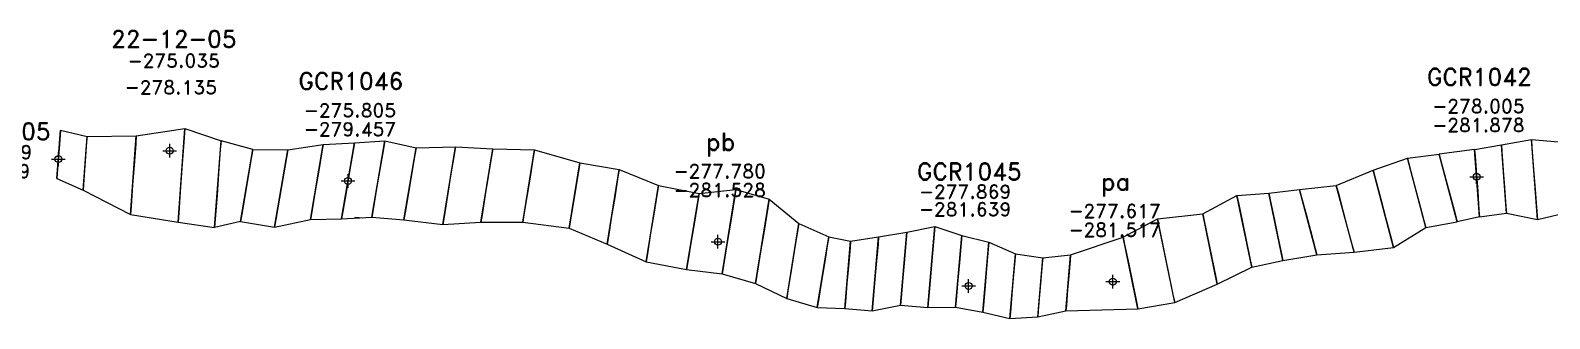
# Model space of a CAD drawing. Extents: x 9357 to 21428, y 9501 to 100038.
# Drawn here: x 11485.2 to 11595.4, y 9758.7 to 9779.6 of the extents above; entities that cross this region are included whole.
import ezdxf
from ezdxf.enums import TextEntityAlignment as Align

# ---------------------------------------------------------------- set-up
doc = ezdxf.new("R2010")
doc.units = 0
doc.header["$LTSCALE"] = 1.25
doc.header["$MEASUREMENT"] = 0
doc.header["$PDMODE"] = 34
doc.header["$PDSIZE"] = 0.5
doc.layers.get('0').update_dxf_attribs({"linetype": 'CONTINUOUS'})
for name, color, linetype in [('F-320-6860-W-SCR', 241, 'CONTINUOUS'), ('F-320-6860-W-SCR-FIC', 241, 'CONTINUOUS'), ('F-320-6860-W-SCR-SEC', 241, 'CONTINUOUS')]:
    doc.layers.add(name, color=color, linetype=linetype)
doc.styles.add('ROMAND', font='romand.shx')
doc.styles.add('ROMANS', font='romans')

# ---------------------------------------------------------------- blocks, each defined once
blk = doc.blocks.new('F2')
blk.add_point((0, 0))
at = {"style": 'ROMAND'}
for tag, height, p in [('NOMBRE', 1.25, (0.2, 6.62)), ('CIELO', 1, (0.14, 4.62)), ('PISO', 1, (0.14, 3.25))]:
    blk.add_attdef(tag, text='', height=height, dxfattribs=at).set_placement(p, align=Align.CENTER)
at = {"style": 'ROMANS', "flags": 1}
for tag, p in [('MINA', (-0.07, -3.26)), ('LOCALIZACION', (-0.07, -4.93)), ('ESTRUCTURA', (-0.07, -6.62)), ('NIVEL', (-0.07, -8.29)), ('OBRA', (-0.07, -10.12)), ('FECHA', (-0.07, -11.79)), ('ATRAS', (-0.07, -13.48)), ('TOPOGRAFO', (2.67, -15.3))]:
    blk.add_attdef(tag, text='', height=1.25, dxfattribs=at).set_placement(p, align=Align.CENTER)

msp = doc.modelspace()

# ---------------------------------------------------------------- linework, layer by layer
at = {"layer": 'F-320-6860-W-SCR'}
for points in [[(11487.38, 9772.37, -277.92), (11489.31, 9771.93, -278.05), (11492.88, 9771.96, -278.29), (11496.41, 9772.5, -278.53), (11499.03, 9771.6, -278.71)], [(11487.38, 9772.37, -274.42), (11489.31, 9771.93, -274.15), (11492.88, 9771.96, -274.59), (11496.41, 9772.5, -275.03), (11499.03, 9771.6, -274.61)], [(11589.97, 9770.99, -281.88), (11591.92, 9771.33, -281.92), (11594.1, 9771.7, -281.92), (11596.62, 9771.48, -281.91), (11599.37, 9772.38, -281.9)], [(11589.97, 9770.99, -278.01), (11591.92, 9771.33, -277.92), (11594.1, 9771.7, -277.52), (11596.62, 9771.48, -277.61), (11599.37, 9772.38, -277.9)], [(11501.34, 9770.99, -274.57), (11499.03, 9771.6, -274.61)], [(11501.34, 9770.99, -278.87), (11499.03, 9771.6, -278.71)], [(11501.34, 9770.99, -278.87), (11503.87, 9770.96, -278.96), (11506.44, 9771.34, -279.36), (11508.71, 9771.46, -279.46), (11510.91, 9771.6, -279.93), (11513.18, 9771.11, -280.12)], [(11501.34, 9770.99, -274.57), (11503.87, 9770.96, -274.96), (11506.44, 9771.34, -275.56), (11508.71, 9771.46, -275.81), (11510.91, 9771.6, -275.23), (11513.18, 9771.11, -276.22)], [(11513.18, 9771.11, -276.22), (11513.18, 9771.11, -276.22), (11516.03, 9771.17, -277.2), (11518.74, 9771.03, -277.1), (11521.77, 9770.95, -277.2), (11525.06, 9770.01, -277.63), (11527.92, 9769.54, -277.83), (11530.76, 9768.37, -277.74), (11533.71, 9767.79, -277.65), (11536.38, 9768.07, -277.64), (11538.8, 9767.37, -278.34), (11540.95, 9765.61, -277.92), (11543.12, 9764.65, -277.61)], [(11513.18, 9771.11, -280.12), (11513.18, 9771.11, -280.12), (11516.03, 9771.17, -280.4), (11518.74, 9771.03, -280.7), (11521.77, 9770.95, -280.8), (11525.06, 9770.01, -280.93), (11527.92, 9769.54, -281.13), (11530.76, 9768.37, -281.34), (11533.71, 9767.79, -281.55), (11536.38, 9768.07, -281.64), (11538.8, 9767.37, -281.74), (11540.95, 9765.61, -281.82), (11543.12, 9764.65, -281.81)], [(11589.97, 9770.99, -281.88), (11587.4, 9770.65, -281.92)], [(11589.97, 9770.99, -278.01), (11587.4, 9770.65, -277.92)], [(11575.05, 9767.82, -281.75), (11575.05, 9767.82, -281.75), (11577.28, 9768.07, -281.86), (11579.94, 9768.36, -281.93), (11582.61, 9769.49, -281.99), (11585.1, 9770.35, -281.95), (11587.4, 9770.65, -281.92)], [(11575.05, 9767.82, -277.35), (11575.05, 9767.82, -277.35), (11577.28, 9768.07, -277.46), (11579.94, 9768.36, -277.83), (11582.61, 9769.49, -277.39), (11585.1, 9770.35, -277.65), (11587.4, 9770.65, -277.92)], [(11487.12, 9768.88, -277.92), (11489.02, 9768.04, -278.05), (11492.46, 9766.27, -278.29), (11495.91, 9765.71, -278.53), (11498.56, 9765.32, -278.71)], [(11487.12, 9768.88, -274.42), (11489.02, 9768.04, -274.15), (11492.46, 9766.27, -274.59), (11495.91, 9765.71, -275.03), (11498.56, 9765.32, -274.61)], [(11560.67, 9763.35, -278.19), (11564.48, 9764.61, -278.02), (11566.96, 9765.94, -278), (11570.25, 9766.31, -277.58), (11572.73, 9767.64, -277.76), (11575.05, 9767.82, -277.35)], [(11560.67, 9763.35, -281.89), (11564.48, 9764.61, -281.62), (11566.96, 9765.94, -281.6), (11570.25, 9766.31, -281.58), (11572.73, 9767.64, -281.76), (11575.05, 9767.82, -281.75)], [(11590.33, 9766.1, -281.88), (11592.29, 9766.35, -281.92), (11594.53, 9765.91, -281.92), (11596.99, 9766.49, -281.91), (11599.76, 9767, -281.9)], [(11590.33, 9766.1, -278.01), (11592.29, 9766.35, -277.92), (11594.53, 9765.91, -277.52), (11596.99, 9766.49, -277.61), (11599.76, 9767, -277.9)], [(11500.45, 9765.76, -274.57), (11498.56, 9765.32, -274.61)], [(11500.45, 9765.76, -278.87), (11498.56, 9765.32, -278.71)], [(11500.45, 9765.76, -278.87), (11502.92, 9765.34, -278.96), (11505.53, 9765.91, -279.36), (11507.78, 9765.94, -279.46), (11509.97, 9766.07, -279.93), (11512.29, 9765.89, -280.12)], [(11500.45, 9765.76, -274.57), (11502.92, 9765.34, -274.96), (11505.53, 9765.91, -275.56), (11507.78, 9765.94, -275.81), (11509.97, 9766.07, -275.23), (11512.29, 9765.89, -276.22)], [(11508.75, 9766.07, -279.77), (11509.32, 9766.03, -279.83)], [(11512.29, 9765.89, -280.12), (11512.29, 9765.89, -280.12), (11515.12, 9765.54, -280.4), (11517.88, 9765.7, -280.7), (11520.92, 9765.71, -280.8), (11524.29, 9765.27, -280.93), (11527.04, 9764.11, -281.13), (11529.87, 9762.84, -281.34), (11532.81, 9762.27, -281.55), (11535.39, 9761.95, -281.64), (11537.81, 9761.25, -281.74), (11540.07, 9760.18, -281.82), (11542.29, 9759.51, -281.81)], [(11543.12, 9764.65, -277.61), (11543.12, 9764.65, -277.61), (11543.12, 9764.65, -277.61), (11544.71, 9764.32, -278.17), (11546.74, 9764.65, -277.44), (11548.78, 9764.98, -277.8), (11550.82, 9765.4, -277.37), (11552.77, 9764.74, -277.73), (11554.73, 9764.26, -277.8), (11556.67, 9763.4, -278.06), (11558.65, 9763.13, -277.93), (11560.67, 9763.35, -278.19)], [(11543.12, 9764.65, -281.81), (11543.12, 9764.65, -281.81), (11543.12, 9764.65, -281.81), (11544.71, 9764.32, -281.47), (11546.74, 9764.65, -281.54), (11548.78, 9764.98, -281.5), (11550.82, 9765.4, -281.57), (11552.77, 9764.74, -281.53), (11554.73, 9764.26, -281.8), (11556.67, 9763.4, -281.76), (11558.65, 9763.13, -281.83), (11560.67, 9763.35, -281.89)], [(11576.06, 9762.92, -281.75), (11576.06, 9762.92, -281.75), (11578.54, 9763.33, -281.86), (11581.23, 9763.53, -281.93), (11584.1, 9763.88, -281.99), (11586.44, 9765.33, -281.95), (11588.71, 9765.73, -281.92)], [(11576.06, 9762.92, -277.35), (11576.06, 9762.92, -277.35), (11578.54, 9763.33, -277.46), (11581.23, 9763.53, -277.83), (11584.1, 9763.88, -277.39), (11586.44, 9765.33, -277.65), (11588.71, 9765.73, -277.92)], [(11590.33, 9766.1, -281.88), (11588.71, 9765.73, -281.92)], [(11590.33, 9766.1, -278.01), (11588.71, 9765.73, -277.92)], [(11560.32, 9759.27, -278.19), (11565.55, 9759.42, -278.02), (11568.22, 9759.87, -278), (11571.31, 9761.22, -277.58), (11573.81, 9762.45, -277.76), (11576.06, 9762.92, -277.35)], [(11560.32, 9759.27, -281.89), (11565.55, 9759.42, -281.62), (11568.22, 9759.87, -281.6), (11571.31, 9761.22, -281.58), (11573.81, 9762.45, -281.76), (11576.06, 9762.92, -281.75)], [(11542.29, 9759.51, -277.61), (11542.29, 9759.51, -277.61), (11542.29, 9759.51, -277.61), (11544.29, 9759.44, -278.17), (11546.28, 9759.27, -277.44), (11548.32, 9759.7, -277.8), (11550.31, 9759.53, -277.37), (11552.32, 9759.55, -277.73), (11554.3, 9759.18, -277.8), (11556.26, 9758.71, -278.06), (11558.28, 9758.84, -277.93), (11560.32, 9759.27, -278.19)], [(11542.29, 9759.51, -281.81), (11542.29, 9759.51, -281.81), (11542.29, 9759.51, -281.81), (11544.29, 9759.44, -281.47), (11546.28, 9759.27, -281.54), (11548.32, 9759.7, -281.5), (11550.31, 9759.53, -281.57), (11552.32, 9759.55, -281.53), (11554.3, 9759.18, -281.8), (11556.26, 9758.71, -281.76), (11558.28, 9758.84, -281.83), (11560.32, 9759.27, -281.89)]]:
    msp.add_polyline3d(points, dxfattribs=at)
at = {"layer": 'F-320-6860-W-SCR', "color": 241}
for points in [[(11508.75, 9766.07, -275.27), (11509.32, 9766.03, -275.47)], [(11512.29, 9765.89, -276.22), (11512.29, 9765.89, -276.22), (11515.12, 9765.54, -277.2), (11517.88, 9765.7, -277.1), (11520.92, 9765.71, -277.2), (11524.29, 9765.27, -277.63), (11527.04, 9764.11, -277.83), (11529.87, 9762.84, -277.74), (11532.81, 9762.27, -277.65), (11535.39, 9761.95, -277.64), (11537.81, 9761.25, -278.34), (11540.07, 9760.18, -277.92), (11542.29, 9759.51, -277.61)]]:
    msp.add_polyline3d(points, dxfattribs=at)
at = {"layer": 'F-320-6860-W-SCR-SEC'}
for points in [[(11487.12, 9768.88, -277.92), (11487.38, 9772.37, -277.92), (11487.38, 9772.37, -275.89), (11487.36, 9772.02, -274.86), (11487.28, 9771.06, -274.42), (11487.22, 9770.19, -274.42), (11487.15, 9769.23, -274.86), (11487.12, 9768.88, -275.89), (11487.12, 9768.88, -277.92)], [(11492.46, 9766.27, -278.29), (11492.88, 9771.96, -278.29), (11492.88, 9771.96, -276.15), (11492.84, 9771.39, -275.06), (11492.72, 9769.83, -274.59), (11492.62, 9768.41, -274.59), (11492.5, 9766.84, -275.06), (11492.46, 9766.27, -276.15), (11492.46, 9766.27, -278.29)], [(11495.91, 9765.71, -278.53), (11496.41, 9772.5, -278.53), (11496.41, 9772.5, -276.5), (11496.36, 9771.82, -275.47), (11496.22, 9769.95, -275.03), (11496.1, 9768.26, -275.03), (11495.96, 9766.39, -275.47), (11495.91, 9765.71, -276.5), (11495.91, 9765.71, -278.53)], [(11489.02, 9768.04, -278.05), (11489.31, 9771.93, -278.05), (11489.31, 9771.93, -275.79), (11489.28, 9771.54, -274.64), (11489.2, 9770.47, -274.15), (11489.13, 9769.49, -274.15), (11489.05, 9768.43, -274.64), (11489.02, 9768.04, -275.79), (11489.02, 9768.04, -278.05)], [(11498.56, 9765.32, -278.71), (11499.03, 9771.6, -278.71), (11499.03, 9771.6, -276.33), (11498.98, 9770.97, -275.12), (11498.85, 9769.24, -274.61), (11498.74, 9767.67, -274.61), (11498.61, 9765.94, -275.12), (11498.56, 9765.32, -276.33), (11498.56, 9765.32, -278.71)], [(11500.45, 9765.76, -278.87), (11501.34, 9770.99, -278.87), (11501.34, 9770.99, -276.37), (11501.25, 9770.46, -275.11), (11501.01, 9769.03, -274.57), (11500.78, 9767.72, -274.57), (11500.54, 9766.28, -275.11), (11500.45, 9765.76, -276.37), (11500.45, 9765.76, -278.87)], [(11502.92, 9765.34, -278.96), (11503.87, 9770.96, -278.96), (11503.87, 9770.96, -276.64), (11503.77, 9770.4, -275.47), (11503.51, 9768.86, -274.96), (11503.27, 9767.45, -274.96), (11503.01, 9765.9, -275.47), (11502.92, 9765.34, -276.64), (11502.92, 9765.34, -278.96)], [(11505.53, 9765.91, -279.36), (11506.44, 9771.34, -279.36), (11506.44, 9771.34, -277.16), (11506.35, 9770.8, -276.04), (11506.1, 9769.3, -275.56), (11505.87, 9767.95, -275.56), (11505.62, 9766.46, -276.04), (11505.53, 9765.91, -277.16), (11505.53, 9765.91, -279.36)], [(11507.78, 9765.94, -279.46), (11508.71, 9771.46, -279.46), (11508.71, 9771.46, -277.34), (11508.62, 9770.91, -276.27), (11508.36, 9769.39, -275.81), (11508.13, 9768.01, -275.81), (11507.87, 9766.49, -276.27), (11507.78, 9765.94, -277.34), (11507.78, 9765.94, -279.46)], [(11509.97, 9766.07, -279.93), (11510.91, 9771.6, -279.93), (11510.91, 9771.6, -277.21), (11510.81, 9771.04, -275.82), (11510.56, 9769.53, -275.23), (11510.32, 9768.15, -275.23), (11510.07, 9766.63, -275.82), (11509.97, 9766.07, -277.21), (11509.97, 9766.07, -279.93)], [(11512.29, 9765.89, -280.12), (11513.18, 9771.11, -280.12), (11513.18, 9771.11, -277.86), (11513.09, 9770.59, -276.71), (11512.84, 9769.15, -276.22), (11512.62, 9767.84, -276.22), (11512.38, 9766.41, -276.71), (11512.29, 9765.89, -277.86), (11512.29, 9765.89, -280.12)], [(11515.12, 9765.54, -280.4), (11516.03, 9771.17, -280.4), (11516.03, 9771.17, -278.54), (11515.94, 9770.6, -277.6), (11515.69, 9769.06, -277.2), (11515.46, 9767.65, -277.2), (11515.21, 9766.1, -277.6), (11515.12, 9765.54, -278.54), (11515.12, 9765.54, -280.4)], [(11517.88, 9765.7, -280.7), (11518.74, 9771.03, -280.7), (11518.74, 9771.03, -278.61), (11518.66, 9770.5, -277.55), (11518.42, 9769.03, -277.1), (11518.2, 9767.7, -277.1), (11517.97, 9766.23, -277.55), (11517.88, 9765.7, -278.61), (11517.88, 9765.7, -280.7)], [(11520.92, 9765.71, -280.8), (11521.77, 9770.95, -280.8), (11521.77, 9770.95, -278.72), (11521.68, 9770.42, -277.66), (11521.45, 9768.98, -277.2), (11521.24, 9767.68, -277.2), (11521, 9766.24, -277.66), (11520.92, 9765.71, -278.72), (11520.92, 9765.71, -280.8)], [(11590.33, 9766.1, -281.88), (11589.97, 9770.99, -281.88), (11589.97, 9770.99, -279.63), (11590.01, 9770.5, -278.49), (11590.11, 9769.16, -278.01), (11590.2, 9767.94, -278.01), (11590.29, 9766.59, -278.49), (11590.33, 9766.1, -279.63), (11590.33, 9766.1, -281.88)], [(11592.29, 9766.35, -281.92), (11591.92, 9771.33, -281.92), (11591.92, 9771.33, -279.6), (11591.96, 9770.84, -278.43), (11592.06, 9769.46, -277.92), (11592.15, 9768.22, -277.92), (11592.25, 9766.85, -278.43), (11592.29, 9766.35, -279.6), (11592.29, 9766.35, -281.92)], [(11594.53, 9765.91, -281.92), (11594.1, 9771.7, -281.92), (11594.1, 9771.7, -279.36), (11594.14, 9771.12, -278.07), (11594.26, 9769.53, -277.52), (11594.37, 9768.08, -277.52), (11594.48, 9766.49, -278.07), (11594.53, 9765.91, -279.36), (11594.53, 9765.91, -281.92)], [(11524.29, 9765.27, -280.93), (11525.06, 9770.01, -280.93), (11525.06, 9770.01, -279.01), (11524.98, 9769.53, -278.04), (11524.77, 9768.23, -277.63), (11524.58, 9767.05, -277.63), (11524.37, 9765.74, -278.04), (11524.29, 9765.27, -279.01), (11524.29, 9765.27, -280.93)], [(11586.44, 9765.33, -281.95), (11585.1, 9770.35, -281.95), (11585.1, 9770.35, -279.46), (11585.24, 9769.85, -278.19), (11585.6, 9768.47, -277.65), (11585.94, 9767.21, -277.65), (11586.3, 9765.83, -278.19), (11586.44, 9765.33, -279.46), (11586.44, 9765.33, -281.95)], [(11588.71, 9765.73, -281.92), (11587.4, 9770.65, -281.92), (11587.4, 9770.65, -279.6), (11587.53, 9770.16, -278.42), (11587.89, 9768.81, -277.92), (11588.22, 9767.57, -277.92), (11588.58, 9766.22, -278.42), (11588.71, 9765.73, -279.6), (11588.71, 9765.73, -281.92)], [(11527.04, 9764.11, -281.13), (11527.92, 9769.54, -281.13), (11527.92, 9769.54, -279.22), (11527.83, 9769, -278.25), (11527.59, 9767.51, -277.83), (11527.37, 9766.15, -277.83), (11527.13, 9764.66, -278.25), (11527.04, 9764.11, -279.22), (11527.04, 9764.11, -281.13)], [(11584.1, 9763.88, -281.99), (11582.61, 9769.49, -281.99), (11582.61, 9769.49, -279.32), (11582.76, 9768.92, -277.97), (11583.17, 9767.38, -277.39), (11583.54, 9765.98, -277.39), (11583.95, 9764.44, -277.97), (11584.1, 9763.88, -279.32), (11584.1, 9763.88, -281.99)], [(11529.87, 9762.84, -281.34), (11530.76, 9768.37, -281.34), (11530.76, 9768.37, -279.25), (11530.67, 9767.82, -278.2), (11530.43, 9766.3, -277.74), (11530.2, 9764.92, -277.74), (11529.96, 9763.4, -278.2), (11529.87, 9762.84, -279.25), (11529.87, 9762.84, -281.34)], [(11532.81, 9762.27, -281.55), (11533.71, 9767.79, -281.55), (11533.71, 9767.79, -279.29), (11533.62, 9767.24, -278.14), (11533.37, 9765.72, -277.65), (11533.15, 9764.34, -277.65), (11532.9, 9762.82, -278.14), (11532.81, 9762.27, -279.29), (11532.81, 9762.27, -281.55)], [(11535.39, 9761.95, -281.64), (11536.38, 9768.07, -281.64), (11536.38, 9768.07, -279.32), (11536.29, 9767.46, -278.15), (11536.01, 9765.77, -277.64), (11535.76, 9764.24, -277.64), (11535.49, 9762.56, -278.15), (11535.39, 9761.95, -279.32), (11535.39, 9761.95, -281.64)], [(11573.81, 9762.45, -281.76), (11572.73, 9767.64, -281.76), (11572.73, 9767.64, -279.44), (11572.84, 9767.12, -278.26), (11573.14, 9765.7, -277.76), (11573.4, 9764.4, -277.76), (11573.7, 9762.97, -278.26), (11573.81, 9762.45, -279.44), (11573.81, 9762.45, -281.76)], [(11576.06, 9762.92, -281.75), (11575.05, 9767.82, -281.75), (11575.05, 9767.82, -279.19), (11575.15, 9767.33, -277.9), (11575.43, 9765.98, -277.35), (11575.68, 9764.76, -277.35), (11575.96, 9763.41, -277.9), (11576.06, 9762.92, -279.19), (11576.06, 9762.92, -281.75)], [(11578.54, 9763.33, -281.86), (11577.28, 9768.07, -281.86), (11577.28, 9768.07, -279.31), (11577.4, 9767.59, -278.02), (11577.75, 9766.29, -277.46), (11578.06, 9765.11, -277.46), (11578.41, 9763.81, -278.02), (11578.54, 9763.33, -279.31), (11578.54, 9763.33, -281.86)], [(11581.23, 9763.53, -281.93), (11579.94, 9768.36, -281.93), (11579.94, 9768.36, -279.55), (11580.07, 9767.88, -278.34), (11580.42, 9766.55, -277.83), (11580.74, 9765.34, -277.83), (11581.1, 9764.01, -278.34), (11581.23, 9763.53, -279.55), (11581.23, 9763.53, -281.93)], [(11537.81, 9761.25, -281.74), (11538.8, 9767.37, -281.74), (11538.8, 9767.37, -279.76), (11538.7, 9766.76, -278.76), (11538.43, 9765.08, -278.34), (11538.18, 9763.55, -278.34), (11537.91, 9761.86, -278.76), (11537.81, 9761.25, -279.76), (11537.81, 9761.25, -281.74)], [(11540.07, 9760.18, -281.82), (11540.95, 9765.61, -281.82), (11540.95, 9765.61, -279.56), (11540.86, 9765.06, -278.41), (11540.62, 9763.57, -277.92), (11540.4, 9762.21, -277.92), (11540.15, 9760.72, -278.41), (11540.07, 9760.18, -279.56), (11540.07, 9760.18, -281.82)], [(11550.31, 9759.53, -281.57), (11550.82, 9765.4, -281.57), (11550.82, 9765.4, -279.13), (11550.77, 9764.82, -277.9), (11550.63, 9763.2, -277.37), (11550.5, 9761.73, -277.37), (11550.36, 9760.11, -277.9), (11550.31, 9759.53, -279.13), (11550.31, 9759.53, -281.57)], [(11568.22, 9759.87, -281.6), (11566.96, 9765.94, -281.6), (11566.96, 9765.94, -279.51), (11567.08, 9765.33, -278.45), (11567.43, 9763.66, -278), (11567.74, 9762.14, -278), (11568.09, 9760.47, -278.45), (11568.22, 9759.87, -279.51), (11568.22, 9759.87, -281.6)], [(11571.31, 9761.22, -281.58), (11570.25, 9766.31, -281.58), (11570.25, 9766.31, -279.26), (11570.36, 9765.8, -278.08), (11570.65, 9764.4, -277.58), (11570.91, 9763.13, -277.58), (11571.2, 9761.73, -278.08), (11571.31, 9761.22, -279.26), (11571.31, 9761.22, -281.58)], [(11542.29, 9759.51, -281.81), (11543.12, 9764.65, -281.81), (11543.12, 9764.65, -279.37), (11543.04, 9764.13, -278.14), (11542.81, 9762.72, -277.61), (11542.6, 9761.44, -277.61), (11542.37, 9760.03, -278.14), (11542.29, 9759.51, -279.37), (11542.29, 9759.51, -281.81)], [(11544.29, 9759.44, -281.47), (11544.71, 9764.32, -281.47), (11544.71, 9764.32, -279.56), (11544.67, 9763.84, -278.59), (11544.55, 9762.49, -278.17), (11544.44, 9761.27, -278.17), (11544.33, 9759.93, -278.59), (11544.29, 9759.44, -279.56), (11544.29, 9759.44, -281.47)], [(11546.28, 9759.27, -281.54), (11546.74, 9764.65, -281.54), (11546.74, 9764.65, -279.16), (11546.7, 9764.11, -277.95), (11546.57, 9762.63, -277.44), (11546.45, 9761.29, -277.44), (11546.32, 9759.81, -277.95), (11546.28, 9759.27, -279.16), (11546.28, 9759.27, -281.54)], [(11548.32, 9759.7, -281.5), (11548.78, 9764.98, -281.5), (11548.78, 9764.98, -279.35), (11548.73, 9764.45, -278.27), (11548.61, 9763, -277.8), (11548.49, 9761.68, -277.8), (11548.37, 9760.23, -278.27), (11548.32, 9759.7, -279.35), (11548.32, 9759.7, -281.5)], [(11552.32, 9759.55, -281.53), (11552.77, 9764.74, -281.53), (11552.77, 9764.74, -279.33), (11552.72, 9764.22, -278.21), (11552.6, 9762.79, -277.73), (11552.49, 9761.5, -277.73), (11552.37, 9760.07, -278.21), (11552.32, 9759.55, -279.33), (11552.32, 9759.55, -281.53)], [(11554.3, 9759.18, -281.8), (11554.73, 9764.26, -281.8), (11554.73, 9764.26, -279.48), (11554.69, 9763.76, -278.3), (11554.57, 9762.36, -277.8), (11554.46, 9761.09, -277.8), (11554.34, 9759.69, -278.3), (11554.3, 9759.18, -279.48), (11554.3, 9759.18, -281.8)], [(11565.55, 9759.42, -281.62), (11564.48, 9764.61, -281.62), (11564.48, 9764.61, -279.53), (11564.58, 9764.09, -278.47), (11564.88, 9762.66, -278.02), (11565.15, 9761.36, -278.02), (11565.44, 9759.93, -278.47), (11565.55, 9759.42, -279.53), (11565.55, 9759.42, -281.62)], [(11556.26, 9758.71, -281.76), (11556.67, 9763.4, -281.76), (11556.67, 9763.4, -279.61), (11556.62, 9762.93, -278.53), (11556.51, 9761.64, -278.06), (11556.41, 9760.47, -278.06), (11556.3, 9759.18, -278.53), (11556.26, 9758.71, -279.61), (11556.26, 9758.71, -281.76)], [(11558.28, 9758.84, -281.83), (11558.65, 9763.13, -281.83), (11558.65, 9763.13, -279.56), (11558.61, 9762.7, -278.42), (11558.51, 9761.52, -277.93), (11558.42, 9760.45, -277.93), (11558.32, 9759.27, -278.42), (11558.28, 9758.84, -279.56), (11558.28, 9758.84, -281.83)], [(11560.32, 9759.27, -281.89), (11560.67, 9763.35, -281.89), (11560.67, 9763.35, -279.74), (11560.64, 9762.94, -278.66), (11560.54, 9761.82, -278.19), (11560.45, 9760.8, -278.19), (11560.36, 9759.68, -278.66), (11560.32, 9759.27, -279.74), (11560.32, 9759.27, -281.89)]]:
    msp.add_polyline3d(points, dxfattribs=at)

# ---------------------------------------------------------------- block references
at = {"layer": 'F-320-6860-W-SCR-FIC', "color": 7}
ref = msp.add_blockref('F2', (11495.31, 9770.89, -275.04), dxfattribs=at)
ref.add_attrib('NOMBRE', '22-12-05', dxfattribs={"layer": '0', "height": 1.25, "style": 'ROMAND'}).set_placement((11495.61, 9778.37, -275.04), align=Align.CENTER)
ref.add_attrib('CIELO', '-275.035', dxfattribs={"layer": '0', "height": 1, "style": 'ROMAND'}).set_placement((11495.61, 9776.92, -275.04), align=Align.CENTER)
ref.add_attrib('PISO', '-278.135', dxfattribs={"layer": '0', "height": 1, "style": 'ROMAND'}).set_placement((11495.4, 9774.99, -275.04), align=Align.CENTER)
for p, values in [((11508.25, 9768.7, -275.81), {'NOMBRE': 'GCR1046', 'CIELO': '-275.805', 'PISO': '-279.457'}), ((11535.08, 9764.29, -277.78), {'NOMBRE': 'pb', 'CIELO': '-277.780', 'PISO': '-281.528'}), ((11563.73, 9761.4, -277.62), {'NOMBRE': 'pa', 'CIELO': '-277.617', 'PISO': '-281.517'})]:
    msp.add_blockref('F2', p, dxfattribs=at).add_auto_attribs(values)
at = {"layer": 'F-320-6860-W-SCR-FIC', "color": 1}
msp.add_blockref('F2', (11590.12, 9769, -278.01), dxfattribs=at).add_auto_attribs({'NOMBRE': 'GCR1042', 'CIELO': '-278.005', 'PISO': '-281.878'})
at = {"layer": 'F-320-6860-W-SCR-FIC', "color": 7}
ref = msp.add_blockref('F2', (11487.23, 9770.28, -274.42), dxfattribs=at)
ref.add_attrib('NOMBRE', '29-12-05', dxfattribs={"layer": '0', "height": 1.25, "style": 'ROMAND'}).set_placement((11482.12, 9771.67, -274.42), align=Align.CENTER)
ref.add_attrib('CIELO', '-274.419', dxfattribs={"layer": '0', "height": 1, "style": 'ROMAND'}).set_placement((11481.99, 9770.29, -274.42), align=Align.CENTER)
ref.add_attrib('PISO', '-277.919', dxfattribs={"layer": '0', "height": 1, "style": 'ROMAND'}).set_placement((11481.85, 9768.91, -274.42), align=Align.CENTER)
ref = msp.add_blockref('F2', (11553.27, 9761.08, -277.87), dxfattribs=at)
ref.add_attrib('NOMBRE', 'GCR1045', dxfattribs={"layer": '0', "height": 1.25, "style": 'ROMAND'}).set_placement((11553.32, 9768.76, -277.87), align=Align.CENTER)
ref.add_attrib('CIELO', '-277.869', dxfattribs={"layer": '0', "height": 1, "style": 'ROMAND'}).set_placement((11553.02, 9767.42, -277.87), align=Align.CENTER)
ref.add_attrib('PISO', '-281.639', dxfattribs={"layer": '0', "height": 1, "style": 'ROMAND'}).set_placement((11553.02, 9766.14, -277.87), align=Align.CENTER)

doc.saveas('drawing.dxf')
